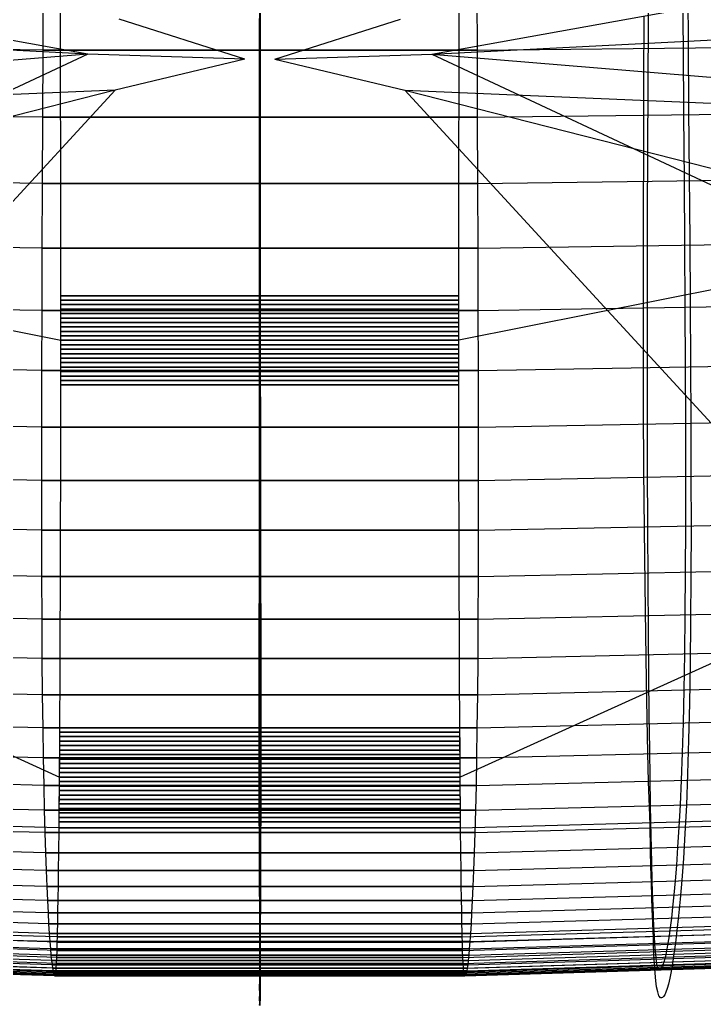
# Model space of a CAD drawing. Extents: x -449 to 449, y -4 to 308.
# Drawn here: x -32.3 to 59.8, y -4 to 128.7 of the extents above; entities that cross this region are included whole.
import ezdxf

# ---------------------------------------------------------------- set-up
doc = ezdxf.new("R2010")
doc.units = 0

msp = doc.modelspace()

# ---------------------------------------------------------------- linework, layer by layer
at = {"layer": 'default', "color": 8, "linetype": 'CONTINUOUS'}
for p, q in [((-23.129, 124.029, 685.023), (-327.154, 178.632, 361.919)), ((23.129, 124.029, 685.023), (327.154, 178.632, 361.919)), ((-23.129, 124.029, 685.023), (-296.885, 137.91, 302)), ((23.129, 124.029, 685.023), (296.885, 137.91, 302)), ((-2, 123.35, 727), (-18.907, 128.76, 683.481)), ((2, 123.35, 727), (18.907, 128.76, 683.481)), ((-23.129, 124.029, 685.023), (-214.311, 108.321, 233.045)), ((-23.129, 124.029, 685.023), (-81.889, 96.551, 188.24)), ((-2, 123.35, 727), (-23.129, 124.029, 685.023)), ((2, 123.35, 727), (23.129, 124.029, 685.023)), ((23.129, 124.029, 685.023), (81.889, 96.551, 188.24)), ((23.129, 124.029, 685.023), (214.311, 108.321, 233.045)), ((-81.889, 96.551, 188.24), (-26.773, 85.523, 18.673)), ((81.889, 96.551, 188.24), (26.773, 85.523, 18.673))]:
    msp.add_line(p, q, dxfattribs=at)
at = {"layer": 'default', "color": 3, "linetype": 'CONTINUOUS'}
for p, q in [((-26.839, 128.311, 17.147), (-26.869, 137.148, 16.446)), ((26.839, 128.311, 17.147), (26.869, 137.148, 16.446)), ((-26.814, 119.512, 17.725), (-26.839, 128.311, 17.147)), ((26.814, 119.512, 17.725), (26.839, 128.311, 17.147)), ((-26.795, 110.725, 18.171), (-26.814, 119.512, 17.725)), ((26.795, 110.725, 18.171), (26.814, 119.512, 17.725)), ((-26.782, 101.935, 18.474), (-26.795, 110.725, 18.171)), ((26.782, 101.935, 18.474), (26.795, 110.725, 18.171)), ((-26.774, 93.165, 18.642), (-26.782, 101.935, 18.474)), ((26.774, 93.165, 18.642), (26.782, 101.935, 18.474)), ((-26.773, 84.483, 18.678), (-26.774, 93.165, 18.642)), ((26.773, 84.483, 18.678), (26.774, 93.165, 18.642)), ((-26.777, 75.976, 18.587), (-26.773, 84.483, 18.678)), ((26.777, 75.976, 18.587), (26.773, 84.483, 18.678)), ((-26.786, 67.735, 18.367), (-26.777, 75.976, 18.587)), ((26.786, 67.735, 18.367), (26.777, 75.976, 18.587)), ((-26.801, 59.861, 18.024), (-26.786, 67.735, 18.367)), ((26.801, 59.861, 18.024), (26.786, 67.735, 18.367)), ((-26.821, 52.463, 17.561), (-26.801, 59.861, 18.024)), ((26.821, 52.463, 17.561), (26.801, 59.861, 18.024)), ((-26.845, 45.71, 16.997), (-26.821, 52.463, 17.561)), ((26.845, 45.71, 16.997), (26.821, 52.463, 17.561)), ((-26.873, 39.692, 16.355), (-26.845, 45.71, 16.997)), ((26.873, 39.692, 16.355), (26.845, 45.71, 16.997)), ((-26.902, 34.422, 15.683), (-26.873, 39.692, 16.355)), ((26.902, 34.422, 15.683), (26.873, 39.692, 16.355)), ((-26.931, 29.843, 15.003), (-26.902, 34.422, 15.683)), ((26.931, 29.843, 15.003), (26.902, 34.422, 15.683)), ((-26.96, 25.873, 14.329), (-26.931, 29.843, 15.003)), ((26.96, 25.873, 14.329), (26.931, 29.843, 15.003)), ((-26.988, 22.408, 13.665), (-26.96, 25.873, 14.329)), ((26.988, 22.408, 13.665), (26.96, 25.873, 14.329)), ((-27.011, 19.908, 13.126), (-26.988, 22.408, 13.665)), ((27.011, 19.908, 13.126), (26.988, 22.408, 13.665))]:
    msp.add_line(p, q, dxfattribs=at)
at = {"layer": 'default', "color": 7, "linetype": 'CONTINUOUS'}
for p, q in [((0, 128.311, 17.147), (0, 137.148, 16.446)), ((52.278, 128.582, 19.293), (52.337, 137.384, 18.599)), ((56.867, 133.997, -34.732), (56.948, 124.886, -35.682)), ((0, 133.736, -37.294), (0, 124.587, -38.249)), ((0, 119.512, 17.725), (0, 128.311, 17.147)), ((52.23, 119.82, 19.864), (52.278, 128.582, 19.293)), ((56.948, 124.886, -35.682), (57.022, 115.875, -36.557)), ((0, 124.587, -38.249), (0, 115.539, -39.129)), ((0, 110.725, 18.171), (0, 119.512, 17.725)), ((52.192, 111.068, 20.305), (52.23, 119.82, 19.864)), ((0, 115.539, -39.129), (0, 106.636, -39.935)), ((57.022, 115.875, -36.557), (57.09, 107.008, -37.359)), ((0, 101.935, 18.474), (0, 110.725, 18.171)), ((52.167, 102.315, 20.604), (52.192, 111.068, 20.305)), ((0, 106.636, -39.935), (0, 97.94, -40.646)), ((57.09, 107.008, -37.359), (57.151, 98.348, -38.066)), ((52.153, 93.581, 20.77), (52.167, 102.315, 20.604)), ((0, 93.165, 18.642), (0, 101.935, 18.474)), ((57.151, 98.348, -38.066), (57.201, 89.965, -38.658)), ((0, 97.94, -40.646), (0, 89.522, -41.241)), ((0, 84.483, 18.678), (0, 93.165, 18.642)), ((52.15, 84.934, 20.803), (52.153, 93.581, 20.77)), ((0, 89.522, -41.241), (0, 81.471, -41.697)), ((57.201, 89.965, -38.658), (57.24, 81.947, -39.112)), ((52.158, 76.462, 20.711), (52.15, 84.934, 20.803)), ((0, 75.976, 18.587), (0, 84.483, 18.678)), ((0, 81.471, -41.697), (0, 73.844, -42.004)), ((57.24, 81.947, -39.112), (57.266, 74.351, -39.419)), ((0, 67.735, 18.367), (0, 75.976, 18.587)), ((52.177, 68.255, 20.491), (52.158, 76.462, 20.711)), ((57.266, 74.351, -39.419), (57.276, 67.214, -39.545)), ((0, 73.844, -42.004), (0, 66.678, -42.129)), ((0, 59.861, 18.024), (0, 67.735, 18.367)), ((52.206, 60.412, 20.149), (52.177, 68.255, 20.491)), ((0, 66.678, -42.129), (0, 59.979, -42.052)), ((57.276, 67.214, -39.545), (57.27, 60.542, -39.469)), ((0, 59.979, -42.052), (0, 53.75, -41.748)), ((0, 52.463, 17.561), (0, 59.861, 18.024)), ((52.245, 53.045, 19.688), (52.206, 60.412, 20.149)), ((57.27, 60.542, -39.469), (57.245, 54.339, -39.168)), ((0, 53.75, -41.748), (0, 47.99, -41.217)), ((57.245, 54.339, -39.168), (57.2, 48.602, -38.643)), ((0, 45.71, 16.997), (0, 52.463, 17.561)), ((52.293, 46.32, 19.127), (52.245, 53.045, 19.688)), ((0, 47.99, -41.217), (0, 42.682, -40.449)), ((57.2, 48.602, -38.643), (57.135, 43.316, -37.882)), ((0, 39.692, 16.355), (0, 45.71, 16.997)), ((52.347, 40.326, 18.488), (52.293, 46.32, 19.127)), ((0, 42.682, -40.449), (0, 37.817, -39.457)), ((57.135, 43.316, -37.882), (57.052, 38.471, -36.898)), ((52.404, 35.078, 17.82), (52.347, 40.326, 18.488)), ((0, 34.422, 15.683), (0, 39.692, 16.355)), ((57.052, 38.471, -36.898), (56.95, 34.039, -35.695)), ((0, 37.817, -39.457), (0, 33.368, -38.243)), ((52.462, 30.518, 17.145), (52.404, 35.078, 17.82)), ((0, 29.843, 15.003), (0, 34.422, 15.683)), ((0, 33.368, -38.243), (0, 29.312, -36.814)), ((56.95, 34.039, -35.695), (56.829, 30, -34.278)), ((52.518, 26.564, 16.476), (52.462, 30.518, 17.145)), ((0, 25.873, 14.329), (0, 29.843, 15.003)), ((0, 29.312, -36.814), (0, 25.618, -35.183)), ((56.829, 30, -34.278), (56.692, 26.32, -32.659)), ((52.575, 23.114, 15.815), (52.518, 26.564, 16.476)), ((0, 22.408, 13.665), (0, 25.873, 14.329)), ((0, 25.618, -35.183), (0, 22.272, -33.381)), ((56.692, 26.32, -32.659), (56.54, 22.988, -30.872)), ((52.62, 20.624, 15.28), (52.575, 23.114, 15.815)), ((56.54, 22.988, -30.872), (56.379, 19.989, -28.972)), ((0, 19.908, 13.126), (0, 22.408, 13.665)), ((0, 22.272, -33.381), (0, 19.261, -31.466)), ((0, 16.484, 12.297), (0, 19.908, 13.126)), ((52.69, 17.215, 14.457), (52.62, 20.624, 15.28)), ((56.379, 19.989, -28.972), (56.211, 17.3, -27.001)), ((0, 19.261, -31.466), (0, 16.561, -29.479)), ((56.211, 17.3, -27.001), (56.042, 14.906, -25.006)), ((0, 16.561, -29.479), (0, 14.158, -27.468)), ((0, 14.347, 11.705), (0, 16.484, 12.297)), ((52.74, 15.085, 13.869), (52.69, 17.215, 14.457)), ((52.795, 12.994, 13.219), (52.74, 15.085, 13.869)), ((56.042, 14.906, -25.006), (55.872, 12.777, -23.003)), ((0, 12.247, 11.05), (0, 14.347, 11.705)), ((0, 14.158, -27.468), (0, 12.021, -25.45)), ((0, 10.371, 10.381), (0, 12.247, 11.05)), ((0, 12.021, -25.45), (0, 10.13, -23.45)), ((52.852, 11.127, 12.554), (52.795, 12.994, 13.219)), ((55.872, 12.777, -23.003), (55.703, 10.893, -21.02)), ((52.91, 9.446, 11.872), (52.852, 11.127, 12.554)), ((55.703, 10.893, -21.02), (55.538, 9.233, -19.068)), ((0, 8.683, 9.694), (0, 10.371, 10.381)), ((0, 10.13, -23.45), (0, 8.463, -21.483)), ((52.969, 7.93, 11.167), (52.91, 9.446, 11.872)), ((0, 7.162, 8.984), (0, 8.683, 9.694)), ((0, 8.463, -21.483), (0, 6.994, -19.564)), ((55.538, 9.233, -19.068), (55.376, 7.77, -17.163)), ((0, 5.781, 8.256), (0, 7.162, 8.984)), ((0, 6.994, -19.564), (0, 5.71, -17.689)), ((53.031, 6.556, 10.444), (52.969, 7.93, 11.167)), ((55.376, 7.77, -17.163), (55.218, 6.49, -15.303)), ((0, 5.22, 7.923), (0, 5.781, 8.256)), ((0, 5.71, -17.689), (0, 4.59, -15.868)), ((53.059, 5.997, 10.113), (53.031, 6.556, 10.444)), ((53.094, 5.309, 9.706), (53.059, 5.997, 10.113)), ((53.158, 4.207, 8.95), (53.094, 5.309, 9.706)), ((55.064, 5.374, -13.496), (54.914, 4.405, -11.728)), ((55.218, 6.49, -15.303), (55.064, 5.374, -13.496)), ((0, 4.529, 7.513), (0, 5.22, 7.923)), ((0, 4.59, -15.868), (0, 3.617, -14.086)), ((0, 3.422, 6.751), (0, 4.529, 7.513)), ((53.226, 3.259, 8.143), (53.158, 4.207, 8.95)), ((54.914, 4.405, -11.728), (54.768, 3.572, -10.006)), ((0, 3.617, -14.086), (0, 2.781, -12.35)), ((0, 2.471, 5.938), (0, 3.422, 6.751)), ((0, 2.781, -12.35), (0, 2.076, -10.664)), ((53.302, 2.465, 7.25), (53.226, 3.259, 8.143)), ((54.626, 2.869, -8.333), (54.488, 2.288, -6.714)), ((54.768, 3.572, -10.006), (54.626, 2.869, -8.333)), ((0, 1.673, 5.038), (0, 2.471, 5.938)), ((0, 2.076, -10.664), (0, 1.492, -9.033)), ((0, 1.034, 4.068), (0, 1.673, 5.038)), ((0, 1.492, -9.033), (0, 1.026, -7.469)), ((53.384, 1.829, 6.287), (53.302, 2.465, 7.25)), ((53.475, 1.345, 5.22), (53.384, 1.829, 6.287)), ((53.548, 1.022, 4.354), (53.475, 1.345, 5.22)), ((54.228, 1.463, -3.653), (54.106, 1.185, -2.216)), ((54.357, 1.824, -5.161), (54.228, 1.463, -3.653)), ((54.488, 2.288, -6.714), (54.357, 1.824, -5.161)), ((0, 0.548, 2.993), (0, 1.034, 4.068)), ((0, 1.026, -7.469), (0, 0.664, -5.948)), ((0, 0.664, -5.948), (0, 0.386, -4.5)), ((0, 0.224, 2.12), (0, 0.548, 2.993)), ((0, 0.386, -4.5), (0, 0.182, -3.023)), ((0, 0.011, 0.141), (0, 0.224, 2.12)), ((0, 0.182, -3.023), (0, 0.038, -1.775)), ((0, 0.038, -1.775), (0, 0, 0.001)), ((0, 0, 0.001), (0, 0.011, 0.141)), ((53.715, 0.811, 2.39), (53.548, 1.022, 4.354)), ((53.727, 0.8, 2.251), (53.715, 0.811, 2.39)), ((53.877, 0.839, 0.489), (53.727, 0.8, 2.251)), ((53.982, 0.982, -0.75), (53.877, 0.839, 0.489)), ((54.106, 1.185, -2.216), (53.982, 0.982, -0.75))]:
    msp.add_line(p, q, dxfattribs=at)
at = {"layer": 'default', "color": 4, "linetype": 'CONTINUOUS'}
for p, q in [((-0.022, 134.597, -45.297), (-0.026, 125.395, -46.263)), ((0.022, 134.597, -45.297), (0.026, 125.395, -46.263)), ((57.534, 134.819, -42.332), (57.619, 125.658, -43.292)), ((-0.048, 119.937, 25.029), (-0.044, 128.84, 24.448)), ((0.048, 119.937, 25.029), (0.044, 128.84, 24.448)), ((51.685, 120.225, 26.816), (51.73, 129.087, 26.242)), ((-0.026, 125.395, -46.263), (-0.024, 116.293, -47.153)), ((0.026, 125.395, -46.263), (0.024, 116.293, -47.153)), ((57.619, 125.658, -43.292), (57.693, 116.595, -44.177)), ((-0.052, 111.036, 25.479), (-0.048, 119.937, 25.029)), ((0.052, 111.036, 25.479), (0.048, 119.937, 25.029)), ((51.653, 111.363, 27.24), (51.685, 120.225, 26.816)), ((-0.024, 116.293, -47.153), (-0.031, 107.329, -47.969)), ((0.024, 116.293, -47.153), (0.031, 107.329, -47.969)), ((57.693, 116.595, -44.177), (57.768, 107.67, -44.988)), ((-0.049, 102.131, 25.784), (-0.052, 111.036, 25.479)), ((0.049, 102.131, 25.784), (0.052, 111.036, 25.479)), ((51.624, 102.5, 27.541), (51.653, 111.363, 27.24)), ((57.768, 107.67, -44.988), (57.836, 98.934, -45.705)), ((-0.031, 107.329, -47.969), (-0.038, 98.553, -48.691)), ((0.031, 107.329, -47.969), (0.038, 98.553, -48.691)), ((51.61, 93.66, 27.707), (51.624, 102.5, 27.541)), ((-0.048, 93.251, 25.954), (-0.049, 102.131, 25.784)), ((0.048, 93.251, 25.954), (0.049, 102.131, 25.784)), ((-0.038, 98.553, -48.691), (-0.046, 90.036, -49.295)), ((0.038, 98.553, -48.691), (0.046, 90.036, -49.295)), ((57.836, 98.934, -45.705), (57.894, 90.457, -46.305)), ((-0.046, 84.46, 25.989), (-0.048, 93.251, 25.954)), ((0.046, 84.46, 25.989), (0.048, 93.251, 25.954)), ((51.605, 84.91, 27.741), (51.61, 93.66, 27.707)), ((57.894, 90.457, -46.305), (57.939, 82.323, -46.768)), ((-0.046, 90.036, -49.295), (-0.052, 81.864, -49.761)), ((0.046, 90.036, -49.295), (0.052, 81.864, -49.761)), ((51.623, 76.333, 27.562), (51.605, 84.91, 27.741)), ((-0.048, 75.842, 25.785), (-0.046, 84.46, 25.989)), ((0.048, 75.842, 25.785), (0.046, 84.46, 25.989)), ((57.939, 82.323, -46.768), (57.981, 74.578, -47.081)), ((-0.052, 81.864, -49.761), (-0.068, 74.08, -50.076)), ((0.052, 81.864, -49.761), (0.068, 74.08, -50.076)), ((-0.045, 67.502, 25.041), (-0.048, 75.842, 25.785)), ((0.045, 67.502, 25.041), (0.048, 75.842, 25.785)), ((51.681, 68.031, 26.842), (51.623, 76.333, 27.562)), ((57.981, 74.578, -47.081), (58.005, 67.242, -47.209)), ((-0.068, 74.08, -50.076), (-0.081, 66.706, -50.205)), ((0.068, 74.08, -50.076), (0.081, 66.706, -50.205)), ((51.753, 60.102, 25.989), (51.681, 68.031, 26.842)), ((-0.081, 66.706, -50.205), (-0.097, 59.74, -50.123)), ((-0.045, 59.537, 24.16), (-0.045, 67.502, 25.041)), ((0.045, 59.537, 24.16), (0.045, 67.502, 25.041)), ((0.081, 66.706, -50.205), (0.097, 59.74, -50.123)), ((58.005, 67.242, -47.209), (58.013, 60.317, -47.129)), ((-0.097, 59.74, -50.123), (-0.104, 53.19, -49.801)), ((0.097, 59.74, -50.123), (0.104, 53.19, -49.801)), ((51.833, 52.657, 25.007), (51.753, 60.102, 25.989)), ((58.013, 60.317, -47.129), (57.993, 53.806, -46.811)), ((-0.041, 52.058, 23.149), (-0.045, 59.537, 24.16)), ((0.041, 52.058, 23.149), (0.045, 59.537, 24.16)), ((-0.104, 53.19, -49.801), (-0.117, 47.049, -49.232)), ((0.104, 53.19, -49.801), (0.117, 47.049, -49.232)), ((57.993, 53.806, -46.811), (57.957, 47.707, -46.248)), ((-0.037, 45.235, 22.022), (-0.041, 52.058, 23.149)), ((0.037, 45.235, 22.022), (0.041, 52.058, 23.149)), ((51.922, 45.866, 23.909), (51.833, 52.657, 25.007)), ((-0.117, 47.049, -49.232), (-0.12, 41.307, -48.397)), ((0.117, 47.049, -49.232), (0.12, 41.307, -48.397)), ((57.957, 47.707, -46.248), (57.89, 42.006, -45.423)), ((-0.026, 39.174, 20.806), (-0.037, 45.235, 22.022)), ((0.026, 39.174, 20.806), (0.037, 45.235, 22.022)), ((52.013, 39.831, 22.724), (51.922, 45.866, 23.909)), ((-0.12, 41.307, -48.397), (-0.125, 35.96, -47.3)), ((0.12, 41.307, -48.397), (0.125, 35.96, -47.3)), ((57.89, 42.006, -45.423), (57.804, 36.702, -44.339)), ((52.109, 34.569, 21.514), (52.013, 39.831, 22.724)), ((-0.02, 33.889, 19.564), (-0.026, 39.174, 20.806)), ((0.02, 33.889, 19.564), (0.026, 39.174, 20.806)), ((-0.125, 35.96, -47.3), (-0.13, 30.978, -45.934)), ((0.125, 35.96, -47.3), (0.13, 30.978, -45.934)), ((57.804, 36.702, -44.339), (57.693, 31.763, -42.991)), ((52.209, 30.019, 20.283), (52.109, 34.569, 21.514)), ((-0.015, 29.321, 18.302), (-0.02, 33.889, 19.564)), ((0.015, 29.321, 18.302), (0.02, 33.889, 19.564)), ((-0.13, 30.978, -45.934), (-0.129, 26.356, -44.297)), ((0.13, 30.978, -45.934), (0.129, 26.356, -44.297)), ((57.693, 31.763, -42.991), (57.556, 27.183, -41.376)), ((-0.011, 25.385, 17.04), (-0.015, 29.321, 18.302)), ((0.011, 25.385, 17.04), (0.015, 29.321, 18.302)), ((52.31, 26.098, 19.054), (52.209, 30.019, 20.283)), ((57.556, 27.183, -41.376), (57.391, 22.963, -39.512)), ((-0.129, 26.356, -44.297), (-0.123, 22.095, -42.406)), ((-0.007, 21.993, 15.723), (-0.011, 25.385, 17.04)), ((0.007, 21.993, 15.723), (0.011, 25.385, 17.04)), ((0.129, 26.356, -44.297), (0.123, 22.095, -42.406)), ((52.415, 22.717, 17.773), (52.31, 26.098, 19.054)), ((52.51, 20.31, 16.634), (52.415, 22.717, 17.773)), ((57.391, 22.963, -39.512), (57.201, 19.127, -37.447)), ((-0.123, 22.095, -42.406), (-0.107, 18.22, -40.311)), ((-0.006, 19.58, 14.549), (-0.007, 21.993, 15.723)), ((0.006, 19.58, 14.549), (0.007, 21.993, 15.723)), ((0.123, 22.095, -42.406), (0.107, 18.22, -40.311)), ((52.58, 16.863, 15.828), (52.51, 20.31, 16.634)), ((-0.007, 16.115, 13.742), (-0.006, 19.58, 14.549)), ((0.007, 16.115, 13.742), (0.006, 19.58, 14.549)), ((57.201, 19.127, -37.447), (56.985, 15.793, -35.085)), ((-0.107, 18.22, -40.311), (-0.091, 14.858, -37.909)), ((0.107, 18.22, -40.311), (0.091, 14.858, -37.909)), ((-0.005, 13.923, 13.146), (-0.007, 16.115, 13.742)), ((0.005, 13.923, 13.146), (0.007, 16.115, 13.742)), ((52.629, 14.682, 15.236), (52.58, 16.863, 15.828)), ((-0.091, 14.858, -37.909), (-0.076, 11.928, -35.393)), ((0.091, 14.858, -37.909), (0.076, 11.928, -35.393)), ((52.686, 12.539, 14.58), (52.629, 14.682, 15.236)), ((56.985, 15.793, -35.085), (56.76, 12.885, -32.612)), ((-0.006, 11.769, 12.485), (-0.005, 13.923, 13.146)), ((0.006, 11.769, 12.485), (0.005, 13.923, 13.146)), ((52.743, 10.611, 13.903), (52.686, 12.539, 14.58)), ((56.76, 12.885, -32.612), (56.542, 10.317, -30.155)), ((-0.076, 11.928, -35.393), (-0.066, 9.343, -32.894)), ((-0.006, 9.83, 11.802), (-0.006, 11.769, 12.485)), ((0.006, 9.83, 11.802), (0.006, 11.769, 12.485)), ((0.076, 11.928, -35.393), (0.066, 9.343, -32.894)), ((-0.066, 9.343, -32.894), (-0.056, 7.089, -30.395)), ((-0.007, 8.073, 11.096), (-0.006, 9.83, 11.802)), ((0.007, 8.073, 11.096), (0.006, 9.83, 11.802)), ((0.066, 9.343, -32.894), (0.056, 7.089, -30.395)), ((52.803, 8.865, 13.203), (52.743, 10.611, 13.903)), ((56.542, 10.317, -30.155), (56.324, 8.077, -27.696)), ((-0.006, 6.479, 10.362), (-0.007, 8.073, 11.096)), ((0.006, 6.479, 10.362), (0.007, 8.073, 11.096)), ((52.864, 7.28, 12.475), (52.803, 8.865, 13.203)), ((56.324, 8.077, -27.696), (56.113, 6.109, -25.294)), ((-0.056, 7.089, -30.395), (-0.049, 5.109, -27.954)), ((0.056, 7.089, -30.395), (0.049, 5.109, -27.954)), ((52.925, 5.85, 11.73), (52.864, 7.28, 12.475)), ((-0.004, 5.04, 9.611), (-0.006, 6.479, 10.362)), ((0.004, 5.04, 9.611), (0.006, 6.479, 10.362)), ((52.952, 5.244, 11.376), (52.925, 5.85, 11.73)), ((56.113, 6.109, -25.294), (55.905, 4.417, -22.937)), ((-0.049, 5.109, -27.954), (-0.04, 3.409, -25.56)), ((-0.006, 3.508, 9.08), (0, 4.43, 9.253)), ((0, 4.43, 9.253), (-0.004, 5.04, 9.611)), ((0, 4.43, 9.253), (0.004, 5.04, 9.611)), ((0.006, 3.508, 9.08), (0, 4.43, 9.253)), ((0.049, 5.109, -27.954), (0.04, 3.409, -25.56)), ((52.974, 4.34, 11.187), (52.952, 5.244, 11.376)), ((53.029, 2.915, 10.633), (52.974, 4.34, 11.187)), ((55.905, 4.417, -22.937), (55.71, 2.933, -20.659)), ((-0.04, 3.409, -25.56), (-0.039, 1.918, -23.247)), ((-0.015, 2.063, 8.529), (-0.006, 3.508, 9.08)), ((0.015, 2.063, 8.529), (0.006, 3.508, 9.08)), ((0.04, 3.409, -25.56), (0.039, 1.918, -23.247)), ((53.101, 1.574, 9.86), (53.029, 2.915, 10.633)), ((55.71, 2.933, -20.659), (55.515, 1.669, -18.427)), ((-0.039, 1.918, -23.247), (-0.033, 0.649, -20.981)), ((-0.022, 0.698, 7.749), (-0.015, 2.063, 8.529)), ((0.022, 0.698, 7.749), (0.015, 2.063, 8.529)), ((0.039, 1.918, -23.247), (0.033, 0.649, -20.981)), ((53.188, 0.36, 8.863), (53.101, 1.574, 9.86)), ((55.515, 1.669, -18.427), (55.33, 0.573, -16.274)), ((-0.033, 0.649, -20.981), (-0.031, -0.45, -18.796)), ((-0.023, -0.54, 6.739), (-0.022, 0.698, 7.749)), ((0.023, -0.54, 6.739), (0.022, 0.698, 7.749)), ((0.033, 0.649, -20.981), (0.031, -0.45, -18.796)), ((53.293, -0.689, 7.668), (53.188, 0.36, 8.863)), ((55.33, 0.573, -16.274), (55.148, -0.345, -14.161)), ((-0.031, -0.45, -18.796), (-0.028, -1.369, -16.651)), ((-0.028, -1.613, 5.524), (-0.023, -0.54, 6.739)), ((0.028, -1.613, 5.524), (0.023, -0.54, 6.739)), ((0.031, -0.45, -18.796), (0.028, -1.369, -16.651)), ((53.386, -1.499, 6.399), (53.293, -0.689, 7.668)), ((54.972, -1.108, -12.105), (54.8, -1.726, -10.111)), ((55.148, -0.345, -14.161), (54.972, -1.108, -12.105)), ((-0.053, -3.106, 2.747), (-0.012, -2.442, 4.236)), ((-0.028, -1.369, -16.651), (-0.027, -2.133, -14.563)), ((-0.012, -2.442, 4.236), (-0.028, -1.613, 5.524)), ((-0.027, -2.133, -14.563), (-0.024, -2.748, -12.538)), ((0.012, -2.442, 4.236), (0.028, -1.613, 5.524)), ((0.053, -3.106, 2.747), (0.012, -2.442, 4.236)), ((0.027, -2.133, -14.563), (0.024, -2.748, -12.538)), ((0.028, -1.369, -16.651), (0.027, -2.133, -14.563)), ((53.548, -2.146, 4.952), (53.386, -1.499, 6.399)), ((53.685, -2.705, 2.759), (53.548, -2.146, 4.952)), ((54.476, -2.573, -6.337), (54.321, -2.799, -4.569)), ((54.635, -2.222, -8.189), (54.476, -2.573, -6.337)), ((54.8, -1.726, -10.111), (54.635, -2.222, -8.189)), ((-0.001, -3.683, 0.531), (-0.053, -3.106, 2.747)), ((-0.027, -3.961, -2.016), (-0.005, -3.736, -0.052)), ((-0.006, -3.973, -3.552), (-0.027, -3.961, -2.016)), ((-0.024, -2.748, -12.538), (-0.023, -3.243, -10.588)), ((-0.023, -3.243, -10.588), (-0.021, -3.59, -8.708)), ((-0.021, -3.59, -8.708), (-0.015, -3.811, -6.915)), ((-0.015, -3.811, -6.915), (-0.017, -3.937, -5.212)), ((-0.017, -3.937, -5.212), (-0.006, -3.973, -3.552)), ((-0.005, -3.736, -0.052), (-0.001, -3.683, 0.531)), ((0.001, -3.683, 0.531), (0.053, -3.106, 2.747)), ((0.005, -3.736, -0.052), (0.001, -3.683, 0.531)), ((0.027, -3.961, -2.016), (0.005, -3.736, -0.052)), ((0.017, -3.937, -5.212), (0.006, -3.973, -3.552)), ((0.006, -3.973, -3.552), (0.027, -3.961, -2.016)), ((0.021, -3.59, -8.708), (0.015, -3.811, -6.915)), ((0.015, -3.811, -6.915), (0.017, -3.937, -5.212)), ((0.023, -3.243, -10.588), (0.021, -3.59, -8.708)), ((0.024, -2.748, -12.538), (0.023, -3.243, -10.588)), ((53.736, -2.756, 2.2), (53.685, -2.705, 2.759)), ((53.922, -2.969, 0.262), (53.736, -2.756, 2.2)), ((54.031, -2.974, -1.252), (53.922, -2.969, 0.262)), ((54.18, -2.932, -2.891), (54.031, -2.974, -1.252)), ((54.321, -2.799, -4.569), (54.18, -2.932, -2.891))]:
    msp.add_line(p, q, dxfattribs=at)
at = {"layer": 'default', "color": 5, "linetype": 'CONTINUOUS'}
for p, q in [((-29.177, 133.736, -37.294), (-29.218, 124.587, -38.249)), ((29.177, 133.736, -37.294), (29.218, 124.587, -38.249)), ((-29.218, 124.587, -38.249), (-84.678, 125.184, -33.115)), ((29.218, 124.587, -38.249), (84.678, 125.184, -33.115)), ((-29.218, 124.587, -38.249), (-29.255, 115.539, -39.129)), ((-29.218, 124.587, -38.249), (29.218, 124.587, -38.249)), ((29.218, 124.587, -38.249), (-29.218, 124.587, -38.249)), ((29.218, 124.587, -38.249), (29.255, 115.539, -39.129)), ((-29.255, 115.539, -39.129), (-84.789, 116.211, -33.985)), ((-29.255, 115.539, -39.129), (-29.29, 106.636, -39.935)), ((-29.255, 115.539, -39.129), (29.255, 115.539, -39.129)), ((29.255, 115.539, -39.129), (-29.255, 115.539, -39.129)), ((29.255, 115.539, -39.129), (84.789, 116.211, -33.985)), ((29.255, 115.539, -39.129), (29.29, 106.636, -39.935)), ((-29.29, 106.636, -39.935), (-84.891, 107.381, -34.783)), ((-29.29, 106.636, -39.935), (-29.321, 97.94, -40.646)), ((-29.29, 106.636, -39.935), (29.29, 106.636, -39.935)), ((29.29, 106.636, -39.935), (-29.29, 106.636, -39.935)), ((29.29, 106.636, -39.935), (84.891, 107.381, -34.783)), ((29.29, 106.636, -39.935), (29.321, 97.94, -40.646)), ((-29.321, 97.94, -40.646), (-84.981, 98.756, -35.486)), ((29.321, 97.94, -40.646), (84.981, 98.756, -35.486)), ((-29.321, 97.94, -40.646), (-29.346, 89.522, -41.241)), ((-29.321, 97.94, -40.646), (29.321, 97.94, -40.646)), ((29.321, 97.94, -40.646), (-29.321, 97.94, -40.646)), ((29.321, 97.94, -40.646), (29.346, 89.522, -41.241)), ((-29.346, 89.522, -41.241), (-85.056, 90.408, -36.075)), ((29.346, 89.522, -41.241), (85.056, 90.408, -36.075)), ((-29.346, 89.522, -41.241), (-29.366, 81.471, -41.697)), ((-29.346, 89.522, -41.241), (29.346, 89.522, -41.241)), ((29.346, 89.522, -41.241), (-29.346, 89.522, -41.241)), ((29.346, 89.522, -41.241), (29.366, 81.471, -41.697)), ((-29.366, 81.471, -41.697), (-85.114, 82.422, -36.528)), ((29.366, 81.471, -41.697), (85.114, 82.422, -36.528)), ((-29.366, 81.471, -41.697), (-29.379, 73.844, -42.004)), ((-29.366, 81.471, -41.697), (29.366, 81.471, -41.697)), ((29.366, 81.471, -41.697), (-29.366, 81.471, -41.697)), ((29.366, 81.471, -41.697), (29.379, 73.844, -42.004)), ((-29.379, 73.844, -42.004), (-85.153, 74.858, -36.834)), ((29.379, 73.844, -42.004), (85.153, 74.858, -36.834)), ((-29.379, 73.844, -42.004), (-29.384, 66.678, -42.129)), ((-29.379, 73.844, -42.004), (29.379, 73.844, -42.004)), ((29.379, 73.844, -42.004), (-29.379, 73.844, -42.004)), ((29.379, 73.844, -42.004), (29.384, 66.678, -42.129)), ((-29.384, 66.678, -42.129), (-85.169, 67.751, -36.96)), ((29.384, 66.678, -42.129), (85.169, 67.751, -36.96)), ((-29.384, 66.678, -42.129), (-29.381, 59.979, -42.052)), ((-29.384, 66.678, -42.129), (29.384, 66.678, -42.129)), ((29.384, 66.678, -42.129), (-29.384, 66.678, -42.129)), ((29.384, 66.678, -42.129), (29.381, 59.979, -42.052)), ((-29.381, 59.979, -42.052), (-85.159, 61.106, -36.886)), ((29.381, 59.979, -42.052), (85.159, 61.106, -36.886)), ((-29.381, 59.979, -42.052), (-29.368, 53.75, -41.748)), ((-29.381, 59.979, -42.052), (29.381, 59.979, -42.052)), ((29.381, 59.979, -42.052), (-29.381, 59.979, -42.052)), ((29.381, 59.979, -42.052), (29.368, 53.75, -41.748)), ((-29.368, 53.75, -41.748), (-85.121, 54.928, -36.589)), ((29.368, 53.75, -41.748), (85.121, 54.928, -36.589)), ((-29.368, 53.75, -41.748), (-29.345, 47.99, -41.217)), ((-29.368, 53.75, -41.748), (29.368, 53.75, -41.748)), ((29.368, 53.75, -41.748), (-29.368, 53.75, -41.748)), ((29.368, 53.75, -41.748), (29.345, 47.99, -41.217)), ((-29.345, 47.99, -41.217), (-85.055, 49.215, -36.069)), ((29.345, 47.99, -41.217), (85.055, 49.215, -36.069)), ((-29.345, 47.99, -41.217), (-29.312, 42.682, -40.449)), ((-29.345, 47.99, -41.217), (29.345, 47.99, -41.217)), ((29.345, 47.99, -41.217), (-29.345, 47.99, -41.217)), ((29.345, 47.99, -41.217), (29.312, 42.682, -40.449)), ((-29.312, 42.682, -40.449), (-84.959, 43.95, -35.315)), ((29.312, 42.682, -40.449), (84.959, 43.95, -35.315)), ((-29.312, 42.682, -40.449), (-29.269, 37.817, -39.457)), ((-29.312, 42.682, -40.449), (29.312, 42.682, -40.449)), ((29.312, 42.682, -40.449), (-29.312, 42.682, -40.449)), ((29.312, 42.682, -40.449), (29.269, 37.817, -39.457)), ((-29.269, 37.817, -39.457), (-84.835, 39.125, -34.34)), ((29.269, 37.817, -39.457), (84.835, 39.125, -34.34)), ((-29.269, 37.817, -39.457), (-29.217, 33.368, -38.243)), ((-29.269, 37.817, -39.457), (29.269, 37.817, -39.457)), ((29.269, 37.817, -39.457), (-29.269, 37.817, -39.457)), ((29.269, 37.817, -39.457), (29.217, 33.368, -38.243)), ((-29.217, 33.368, -38.243), (-84.682, 34.711, -33.147)), ((29.217, 33.368, -38.243), (84.682, 34.711, -33.147)), ((-29.217, 33.368, -38.243), (-29.156, 29.312, -36.814)), ((-29.217, 33.368, -38.243), (29.217, 33.368, -38.243)), ((29.217, 33.368, -38.243), (-29.217, 33.368, -38.243)), ((29.217, 33.368, -38.243), (29.156, 29.312, -36.814)), ((-29.156, 29.312, -36.814), (-84.503, 30.687, -31.741)), ((29.156, 29.312, -36.814), (84.503, 30.687, -31.741)), ((-29.156, 29.312, -36.814), (-29.086, 25.618, -35.183)), ((-29.156, 29.312, -36.814), (29.156, 29.312, -36.814)), ((29.156, 29.312, -36.814), (-29.156, 29.312, -36.814)), ((29.156, 29.312, -36.814), (29.086, 25.618, -35.183)), ((-29.086, 25.618, -35.183), (-84.298, 27.023, -30.136)), ((29.086, 25.618, -35.183), (84.298, 27.023, -30.136)), ((-29.086, 25.618, -35.183), (-29.009, 22.272, -33.381)), ((-29.086, 25.618, -35.183), (29.086, 25.618, -35.183)), ((29.086, 25.618, -35.183), (-29.086, 25.618, -35.183)), ((29.086, 25.618, -35.183), (29.009, 22.272, -33.381)), ((-29.009, 22.272, -33.381), (-84.072, 23.704, -28.363)), ((29.009, 22.272, -33.381), (84.072, 23.704, -28.363)), ((-29.009, 22.272, -33.381), (-28.926, 19.261, -31.466)), ((-29.009, 22.272, -33.381), (29.009, 22.272, -33.381)), ((29.009, 22.272, -33.381), (-29.009, 22.272, -33.381)), ((29.009, 22.272, -33.381), (28.926, 19.261, -31.466)), ((-28.926, 19.261, -31.466), (-83.831, 20.717, -26.478)), ((28.926, 19.261, -31.466), (83.831, 20.717, -26.478)), ((-28.926, 19.261, -31.466), (-28.841, 16.561, -29.479)), ((-28.926, 19.261, -31.466), (28.926, 19.261, -31.466)), ((28.926, 19.261, -31.466), (-28.926, 19.261, -31.466)), ((28.926, 19.261, -31.466), (28.841, 16.561, -29.479)), ((-28.841, 16.561, -29.479), (-83.582, 18.038, -24.522)), ((28.841, 16.561, -29.479), (83.582, 18.038, -24.522)), ((-28.841, 16.561, -29.479), (-28.755, 14.158, -27.468)), ((-28.841, 16.561, -29.479), (28.841, 16.561, -29.479)), ((28.841, 16.561, -29.479), (-28.841, 16.561, -29.479)), ((28.841, 16.561, -29.479), (28.755, 14.158, -27.468)), ((-28.755, 14.158, -27.468), (-83.329, 15.654, -22.544)), ((28.755, 14.158, -27.468), (83.329, 15.654, -22.544)), ((-28.668, 12.021, -25.45), (-83.076, 13.533, -20.557)), ((-28.755, 14.158, -27.468), (-28.668, 12.021, -25.45)), ((-28.755, 14.158, -27.468), (28.755, 14.158, -27.468)), ((28.755, 14.158, -27.468), (-28.755, 14.158, -27.468)), ((28.755, 14.158, -27.468), (28.668, 12.021, -25.45)), ((28.668, 12.021, -25.45), (83.076, 13.533, -20.557)), ((-28.668, 12.021, -25.45), (-28.582, 10.13, -23.45)), ((-28.668, 12.021, -25.45), (28.668, 12.021, -25.45)), ((28.668, 12.021, -25.45), (-28.668, 12.021, -25.45)), ((28.668, 12.021, -25.45), (28.582, 10.13, -23.45)), ((-28.582, 10.13, -23.45), (-82.825, 11.657, -18.589)), ((28.582, 10.13, -23.45), (82.825, 11.657, -18.589)), ((-28.498, 8.463, -21.483), (-82.578, 10.002, -16.652)), ((-28.582, 10.13, -23.45), (-28.498, 8.463, -21.483)), ((-28.582, 10.13, -23.45), (28.582, 10.13, -23.45)), ((28.582, 10.13, -23.45), (-28.582, 10.13, -23.45)), ((28.582, 10.13, -23.45), (28.498, 8.463, -21.483)), ((28.498, 8.463, -21.483), (82.578, 10.002, -16.652)), ((-28.415, 6.994, -19.564), (-82.337, 8.545, -14.763)), ((-28.498, 8.463, -21.483), (-28.415, 6.994, -19.564)), ((-28.498, 8.463, -21.483), (28.498, 8.463, -21.483)), ((28.498, 8.463, -21.483), (-28.498, 8.463, -21.483)), ((28.415, 6.994, -19.564), (82.337, 8.545, -14.763)), ((28.498, 8.463, -21.483), (28.415, 6.994, -19.564)), ((-28.335, 5.71, -17.689), (-82.101, 7.27, -12.917)), ((-28.415, 6.994, -19.564), (-28.335, 5.71, -17.689)), ((-28.415, 6.994, -19.564), (28.415, 6.994, -19.564)), ((28.415, 6.994, -19.564), (-28.415, 6.994, -19.564)), ((28.335, 5.71, -17.689), (82.101, 7.27, -12.917)), ((28.415, 6.994, -19.564), (28.335, 5.71, -17.689)), ((-28.256, 4.59, -15.868), (-81.872, 6.159, -11.124)), ((-27.252, 4.529, 7.513), (-78.935, 6.089, 11.9)), ((-28.335, 5.71, -17.689), (-28.256, 4.59, -15.868)), ((-28.335, 5.71, -17.689), (28.335, 5.71, -17.689)), ((28.335, 5.71, -17.689), (-28.335, 5.71, -17.689)), ((27.252, 4.529, 7.513), (78.935, 6.089, 11.9)), ((28.256, 4.59, -15.868), (81.872, 6.159, -11.124)), ((28.335, 5.71, -17.689), (28.256, 4.59, -15.868)), ((-28.18, 3.617, -14.086), (-81.649, 5.193, -9.37)), ((-28.105, 2.781, -12.35), (-81.431, 4.363, -7.661)), ((-27.32, 2.471, 5.938), (-79.133, 4.048, 10.349)), ((-27.285, 3.422, 6.751), (-79.031, 4.991, 11.149)), ((-28.256, 4.59, -15.868), (-28.18, 3.617, -14.086)), ((-28.256, 4.59, -15.868), (28.256, 4.59, -15.868)), ((28.256, 4.59, -15.868), (-28.256, 4.59, -15.868)), ((-27.285, 3.422, 6.751), (-27.252, 4.529, 7.513)), ((-27.252, 4.529, 7.513), (-27.235, 5.22, 7.923)), ((-27.252, 4.529, 7.513), (27.252, 4.529, 7.513)), ((27.252, 4.529, 7.513), (-27.252, 4.529, 7.513)), ((27.252, 4.529, 7.513), (27.235, 5.22, 7.923)), ((27.285, 3.422, 6.751), (27.252, 4.529, 7.513)), ((27.285, 3.422, 6.751), (79.031, 4.991, 11.149)), ((27.32, 2.471, 5.938), (79.133, 4.048, 10.349)), ((28.105, 2.781, -12.35), (81.431, 4.363, -7.661)), ((28.18, 3.617, -14.086), (81.649, 5.193, -9.37)), ((28.256, 4.59, -15.868), (28.18, 3.617, -14.086)), ((-28.033, 2.076, -10.664), (-81.219, 3.663, -6.001)), ((-27.963, 1.492, -9.033), (-81.014, 3.084, -4.395)), ((-27.359, 1.673, 5.038), (-79.246, 3.257, 9.462)), ((-28.18, 3.617, -14.086), (-28.105, 2.781, -12.35)), ((-28.18, 3.617, -14.086), (28.18, 3.617, -14.086)), ((28.18, 3.617, -14.086), (-28.18, 3.617, -14.086)), ((-28.105, 2.781, -12.35), (-28.033, 2.076, -10.664)), ((-28.105, 2.781, -12.35), (28.105, 2.781, -12.35)), ((28.105, 2.781, -12.35), (-28.105, 2.781, -12.35)), ((-27.32, 2.471, 5.938), (-27.285, 3.422, 6.751)), ((-27.285, 3.422, 6.751), (27.285, 3.422, 6.751)), ((27.285, 3.422, 6.751), (-27.285, 3.422, 6.751)), ((27.32, 2.471, 5.938), (27.285, 3.422, 6.751)), ((27.359, 1.673, 5.038), (79.246, 3.257, 9.462)), ((27.963, 1.492, -9.033), (81.014, 3.084, -4.395)), ((28.033, 2.076, -10.664), (81.219, 3.663, -6.001)), ((28.105, 2.781, -12.35), (28.033, 2.076, -10.664)), ((28.18, 3.617, -14.086), (28.105, 2.781, -12.35)), ((-27.896, 1.026, -7.469), (-80.817, 2.621, -2.854)), ((-27.83, 0.664, -5.948), (-80.626, 2.261, -1.357)), ((-27.768, 0.386, -4.5), (-80.444, 1.984, 0.069)), ((-27.705, 0.182, -3.023), (-80.259, 1.782, 1.523)), ((-27.651, 0.038, -1.775), (-80.102, 1.639, 2.752)), ((-27.575, 0, 0.001), (-79.879, 1.6, 4.501)), ((-27.569, 0.011, 0.141), (-79.861, 1.611, 4.639)), ((-27.484, 0.224, 2.12), (-79.613, 1.821, 6.588)), ((-27.446, 0.548, 2.993), (-79.503, 2.142, 7.447)), ((-27.4, 1.034, 4.068), (-79.368, 2.624, 8.506)), ((-28.033, 2.076, -10.664), (-27.963, 1.492, -9.033)), ((-28.033, 2.076, -10.664), (28.033, 2.076, -10.664)), ((28.033, 2.076, -10.664), (-28.033, 2.076, -10.664)), ((-27.963, 1.492, -9.033), (-27.896, 1.026, -7.469)), ((-27.963, 1.492, -9.033), (27.963, 1.492, -9.033)), ((27.963, 1.492, -9.033), (-27.963, 1.492, -9.033)), ((-27.4, 1.034, 4.068), (-27.359, 1.673, 5.038)), ((-27.359, 1.673, 5.038), (-27.32, 2.471, 5.938)), ((-27.359, 1.673, 5.038), (27.359, 1.673, 5.038)), ((27.359, 1.673, 5.038), (-27.359, 1.673, 5.038)), ((-27.32, 2.471, 5.938), (27.32, 2.471, 5.938)), ((27.32, 2.471, 5.938), (-27.32, 2.471, 5.938)), ((27.359, 1.673, 5.038), (27.32, 2.471, 5.938)), ((27.4, 1.034, 4.068), (27.359, 1.673, 5.038)), ((27.4, 1.034, 4.068), (79.368, 2.624, 8.506)), ((27.446, 0.548, 2.993), (79.503, 2.142, 7.447)), ((27.484, 0.224, 2.12), (79.613, 1.821, 6.588)), ((27.569, 0.011, 0.141), (79.861, 1.611, 4.639)), ((27.575, 0, 0.001), (79.879, 1.6, 4.501)), ((27.651, 0.038, -1.775), (80.102, 1.639, 2.752)), ((27.705, 0.182, -3.023), (80.259, 1.782, 1.523)), ((27.768, 0.386, -4.5), (80.444, 1.984, 0.069)), ((27.83, 0.664, -5.948), (80.626, 2.261, -1.357)), ((27.896, 1.026, -7.469), (80.817, 2.621, -2.854)), ((27.963, 1.492, -9.033), (27.896, 1.026, -7.469)), ((28.033, 2.076, -10.664), (27.963, 1.492, -9.033)), ((-27.896, 1.026, -7.469), (-27.83, 0.664, -5.948)), ((-27.896, 1.026, -7.469), (27.896, 1.026, -7.469)), ((27.896, 1.026, -7.469), (-27.896, 1.026, -7.469)), ((-27.83, 0.664, -5.948), (-27.768, 0.386, -4.5)), ((-27.83, 0.664, -5.948), (27.83, 0.664, -5.948)), ((27.83, 0.664, -5.948), (-27.83, 0.664, -5.948)), ((-27.768, 0.386, -4.5), (-27.705, 0.182, -3.023)), ((-27.768, 0.386, -4.5), (27.768, 0.386, -4.5)), ((27.768, 0.386, -4.5), (-27.768, 0.386, -4.5)), ((-27.705, 0.182, -3.023), (-27.651, 0.038, -1.775)), ((-27.705, 0.182, -3.023), (27.705, 0.182, -3.023)), ((27.705, 0.182, -3.023), (-27.705, 0.182, -3.023)), ((-27.651, 0.038, -1.775), (-27.575, 0, 0.001)), ((-27.651, 0.038, -1.775), (27.651, 0.038, -1.775)), ((27.651, 0.038, -1.775), (-27.651, 0.038, -1.775)), ((-27.575, 0, 0.001), (-27.569, 0.011, 0.141)), ((-27.575, 0, 0.001), (27.575, 0, 0.001)), ((27.575, 0, 0.001), (-27.575, 0, 0.001)), ((-27.569, 0.011, 0.141), (-27.484, 0.224, 2.12)), ((-27.569, 0.011, 0.141), (27.569, 0.011, 0.141)), ((27.569, 0.011, 0.141), (-27.569, 0.011, 0.141)), ((-27.484, 0.224, 2.12), (-27.446, 0.548, 2.993)), ((-27.484, 0.224, 2.12), (27.484, 0.224, 2.12)), ((27.484, 0.224, 2.12), (-27.484, 0.224, 2.12)), ((-27.446, 0.548, 2.993), (-27.4, 1.034, 4.068)), ((-27.446, 0.548, 2.993), (27.446, 0.548, 2.993)), ((27.446, 0.548, 2.993), (-27.446, 0.548, 2.993)), ((-27.4, 1.034, 4.068), (27.4, 1.034, 4.068)), ((27.4, 1.034, 4.068), (-27.4, 1.034, 4.068)), ((27.446, 0.548, 2.993), (27.4, 1.034, 4.068)), ((27.484, 0.224, 2.12), (27.446, 0.548, 2.993)), ((27.569, 0.011, 0.141), (27.484, 0.224, 2.12)), ((27.575, 0, 0.001), (27.569, 0.011, 0.141)), ((27.651, 0.038, -1.775), (27.575, 0, 0.001)), ((27.705, 0.182, -3.023), (27.651, 0.038, -1.775)), ((27.768, 0.386, -4.5), (27.705, 0.182, -3.023)), ((27.83, 0.664, -5.948), (27.768, 0.386, -4.5)), ((27.896, 1.026, -7.469), (27.83, 0.664, -5.948))]:
    msp.add_line(p, q, dxfattribs=at)
at = {"layer": 'default', "color": 1, "linetype": 'CONTINUOUS'}
for p, q in [((-2, 123.35, 727), (-19.487, 119.171, 683.575)), ((2, 123.35, 727), (19.487, 119.171, 683.575)), ((-19.487, 119.171, 683.575), (-299.152, 107.405, 298.575)), ((-19.487, 119.171, 683.575), (-215.505, 69.232, 228.506)), ((-19.487, 119.171, 683.575), (-81.753, 51.517, 182.948)), ((19.487, 119.171, 683.575), (81.753, 51.517, 182.948)), ((19.487, 119.171, 683.575), (215.505, 69.232, 228.506)), ((19.487, 119.171, 683.575), (299.152, 107.405, 298.575)), ((-81.753, 51.517, 182.948), (-26.953, 26.745, 14.477)), ((81.753, 51.517, 182.948), (26.953, 26.745, 14.477)), ((-27.011, 19.908, 13.126), (-78.229, 21.34, 17.434)), ((27.011, 19.908, 13.126), (78.229, 21.34, 17.434)), ((-27.047, 16.484, 12.297), (-27.011, 19.908, 13.126)), ((-27.011, 19.908, 13.126), (27.011, 19.908, 13.126)), ((27.011, 19.908, 13.126), (-27.011, 19.908, 13.126)), ((27.047, 16.484, 12.297), (27.011, 19.908, 13.126)), ((-27.072, 14.347, 11.705), (-27.047, 16.484, 12.297)), ((27.072, 14.347, 11.705), (27.047, 16.484, 12.297)), ((-27.1, 12.247, 11.05), (-27.072, 14.347, 11.705)), ((27.1, 12.247, 11.05), (27.072, 14.347, 11.705)), ((-27.129, 10.371, 10.381), (-27.1, 12.247, 11.05)), ((27.129, 10.371, 10.381), (27.1, 12.247, 11.05)), ((-27.159, 8.683, 9.694), (-27.129, 10.371, 10.381)), ((27.159, 8.683, 9.694), (27.129, 10.371, 10.381)), ((-27.189, 7.162, 8.984), (-27.159, 8.683, 9.694)), ((27.189, 7.162, 8.984), (27.159, 8.683, 9.694)), ((-27.235, 5.22, 7.923), (-78.883, 6.774, 12.304)), ((-27.22, 5.781, 8.256), (-27.189, 7.162, 8.984)), ((27.22, 5.781, 8.256), (27.189, 7.162, 8.984)), ((27.235, 5.22, 7.923), (78.883, 6.774, 12.304)), ((-27.235, 5.22, 7.923), (-27.22, 5.781, 8.256)), ((27.235, 5.22, 7.923), (27.22, 5.781, 8.256)), ((-27.235, 5.22, 7.923), (27.235, 5.22, 7.923)), ((27.235, 5.22, 7.923), (-27.235, 5.22, 7.923))]:
    msp.add_line(p, q, dxfattribs=at)
at = {"layer": 'default', "color": 2, "linetype": 'CONTINUOUS'}
for p, q in [((-26.774, 90.926, 18.652), (-26.774, 91.526, 18.649)), ((-26.774, 91.526, 18.649), (26.774, 91.526, 18.649)), ((26.774, 91.526, 18.649), (-26.774, 91.526, 18.649)), ((26.774, 90.926, 18.652), (26.774, 91.526, 18.649)), ((-26.774, 90.325, 18.654), (-26.774, 90.926, 18.652)), ((-26.774, 90.926, 18.652), (26.774, 90.926, 18.652)), ((26.774, 90.926, 18.652), (-26.774, 90.926, 18.652)), ((-26.774, 90.926, 18.652), (-26.774, 90.926, 18.649)), ((-26.774, 89.725, 18.656), (-26.774, 90.325, 18.654)), ((-26.774, 90.325, 18.654), (26.774, 90.325, 18.654)), ((26.774, 90.325, 18.654), (-26.774, 90.325, 18.654)), ((-26.774, 90.325, 18.654), (-26.774, 90.325, 18.652)), ((26.774, 90.325, 18.654), (26.774, 90.926, 18.652)), ((26.774, 90.926, 18.652), (26.774, 90.926, 18.649)), ((26.774, 89.725, 18.656), (26.774, 90.325, 18.654)), ((26.774, 90.325, 18.654), (26.774, 90.325, 18.652)), ((-26.774, 89.125, 18.659), (-26.774, 89.725, 18.656)), ((-26.774, 89.725, 18.656), (26.774, 89.725, 18.656)), ((26.774, 89.725, 18.656), (-26.774, 89.725, 18.656)), ((-26.774, 89.725, 18.656), (-26.774, 89.725, 18.654)), ((-26.774, 88.525, 18.661), (-26.774, 89.125, 18.659)), ((-26.774, 89.125, 18.659), (26.774, 89.125, 18.659)), ((26.774, 89.125, 18.659), (-26.774, 89.125, 18.659)), ((-26.774, 89.125, 18.659), (-26.774, 89.125, 18.656)), ((26.774, 89.125, 18.659), (26.774, 89.725, 18.656)), ((26.774, 89.725, 18.656), (26.774, 89.725, 18.654)), ((26.774, 88.525, 18.661), (26.774, 89.125, 18.659)), ((26.774, 89.125, 18.659), (26.774, 89.125, 18.656)), ((-26.774, 87.924, 18.664), (-26.774, 88.525, 18.661)), ((-26.774, 88.525, 18.661), (26.774, 88.525, 18.661)), ((26.774, 88.525, 18.661), (-26.774, 88.525, 18.661)), ((-26.774, 88.525, 18.661), (-26.774, 88.525, 18.659)), ((-26.773, 87.324, 18.666), (-26.774, 87.924, 18.664)), ((-26.774, 87.924, 18.664), (26.774, 87.924, 18.664)), ((26.774, 87.924, 18.664), (-26.774, 87.924, 18.664)), ((-26.774, 87.924, 18.664), (-26.774, 87.924, 18.661)), ((26.773, 87.324, 18.666), (26.774, 87.924, 18.664)), ((26.774, 87.924, 18.664), (26.774, 88.525, 18.661)), ((26.774, 88.525, 18.661), (26.774, 88.525, 18.659)), ((26.774, 87.924, 18.664), (26.774, 87.924, 18.661)), ((-26.773, 87.324, 18.666), (-26.774, 87.324, 18.664)), ((-26.773, 86.724, 18.669), (-26.773, 87.324, 18.666)), ((-26.773, 87.324, 18.666), (26.773, 87.324, 18.666)), ((26.773, 87.324, 18.666), (-26.773, 87.324, 18.666)), ((-26.773, 86.123, 18.671), (-26.773, 86.724, 18.669)), ((-26.773, 86.724, 18.669), (26.773, 86.724, 18.669)), ((26.773, 86.724, 18.669), (-26.773, 86.724, 18.669)), ((-26.773, 86.724, 18.669), (-26.773, 86.724, 18.666)), ((26.773, 86.724, 18.669), (26.773, 87.324, 18.666)), ((26.773, 87.324, 18.666), (26.774, 87.324, 18.664)), ((26.773, 86.123, 18.671), (26.773, 86.724, 18.669)), ((26.773, 86.724, 18.669), (26.773, 86.724, 18.666)), ((-26.773, 85.523, 18.673), (-26.773, 86.123, 18.671)), ((-26.773, 86.123, 18.671), (26.773, 86.123, 18.671)), ((26.773, 86.123, 18.671), (-26.773, 86.123, 18.671)), ((-26.773, 86.123, 18.671), (-26.773, 86.123, 18.669)), ((-26.773, 84.923, 18.676), (-26.773, 85.523, 18.673)), ((-26.773, 85.523, 18.673), (26.773, 85.523, 18.673)), ((26.773, 85.523, 18.673), (-26.773, 85.523, 18.673)), ((-26.773, 85.523, 18.673), (-26.773, 85.523, 18.671)), ((-26.773, 84.322, 18.676), (-26.773, 84.923, 18.676)), ((-26.773, 84.923, 18.676), (26.773, 84.923, 18.676)), ((26.773, 84.923, 18.676), (-26.773, 84.923, 18.676)), ((-26.773, 84.923, 18.676), (-26.773, 84.923, 18.673)), ((26.773, 85.523, 18.673), (26.773, 86.123, 18.671)), ((26.773, 86.123, 18.671), (26.773, 86.123, 18.669)), ((26.773, 84.923, 18.676), (26.773, 85.523, 18.673)), ((26.773, 85.523, 18.673), (26.773, 85.523, 18.671)), ((26.773, 84.322, 18.676), (26.773, 84.923, 18.676)), ((26.773, 84.923, 18.676), (26.773, 84.923, 18.673)), ((-26.774, 83.121, 18.663), (-26.773, 83.722, 18.67)), ((-26.773, 83.722, 18.67), (-26.773, 84.322, 18.676)), ((-26.773, 84.322, 18.676), (26.773, 84.322, 18.676)), ((26.773, 84.322, 18.676), (-26.773, 84.322, 18.676)), ((-26.773, 84.322, 18.676), (-26.773, 84.322, 18.676)), ((-26.773, 83.722, 18.67), (26.773, 83.722, 18.67)), ((26.773, 83.722, 18.67), (-26.773, 83.722, 18.67)), ((-26.773, 83.722, 18.67), (-26.773, 83.722, 18.676)), ((26.773, 83.722, 18.67), (26.773, 84.322, 18.676)), ((26.773, 84.322, 18.676), (26.773, 84.322, 18.676)), ((26.774, 83.121, 18.663), (26.773, 83.722, 18.67)), ((26.773, 83.722, 18.67), (26.773, 83.722, 18.676)), ((-26.774, 82.521, 18.657), (-26.774, 83.121, 18.663)), ((-26.774, 83.121, 18.663), (26.774, 83.121, 18.663)), ((26.774, 83.121, 18.663), (-26.774, 83.121, 18.663)), ((-26.774, 83.121, 18.663), (-26.773, 83.121, 18.67)), ((-26.774, 81.92, 18.65), (-26.774, 82.521, 18.657)), ((-26.774, 82.521, 18.657), (26.774, 82.521, 18.657)), ((26.774, 82.521, 18.657), (-26.774, 82.521, 18.657)), ((-26.774, 82.521, 18.657), (-26.774, 82.521, 18.663)), ((26.774, 83.121, 18.663), (26.773, 83.121, 18.67)), ((26.774, 82.521, 18.657), (26.774, 83.121, 18.663)), ((26.774, 81.92, 18.65), (26.774, 82.521, 18.657)), ((26.774, 82.521, 18.657), (26.774, 82.521, 18.663)), ((-26.775, 80.719, 18.638), (-26.774, 81.319, 18.644)), ((-26.774, 81.319, 18.644), (-26.774, 81.92, 18.65)), ((-26.774, 81.92, 18.65), (26.774, 81.92, 18.65)), ((26.774, 81.92, 18.65), (-26.774, 81.92, 18.65)), ((-26.774, 81.92, 18.65), (-26.774, 81.92, 18.657)), ((-26.774, 81.319, 18.644), (26.774, 81.319, 18.644)), ((26.774, 81.319, 18.644), (-26.774, 81.319, 18.644)), ((-26.774, 81.319, 18.644), (-26.774, 81.319, 18.65)), ((26.774, 81.319, 18.644), (26.774, 81.92, 18.65)), ((26.774, 81.92, 18.65), (26.774, 81.92, 18.657)), ((26.775, 80.719, 18.638), (26.774, 81.319, 18.644)), ((26.774, 81.319, 18.644), (26.774, 81.319, 18.65)), ((-26.775, 80.118, 18.631), (-26.775, 80.719, 18.638)), ((-26.775, 80.719, 18.638), (26.775, 80.719, 18.638)), ((26.775, 80.719, 18.638), (-26.775, 80.719, 18.638)), ((-26.775, 80.719, 18.638), (-26.774, 80.719, 18.644)), ((-26.775, 79.518, 18.625), (-26.775, 80.118, 18.631)), ((-26.775, 80.118, 18.631), (26.775, 80.118, 18.631)), ((26.775, 80.118, 18.631), (-26.775, 80.118, 18.631)), ((-26.775, 80.118, 18.631), (-26.775, 80.118, 18.638)), ((26.775, 80.719, 18.638), (26.774, 80.719, 18.644)), ((26.775, 80.118, 18.631), (26.775, 80.719, 18.638)), ((26.775, 79.518, 18.625), (26.775, 80.118, 18.631)), ((26.775, 80.118, 18.631), (26.775, 80.118, 18.638)), ((-26.775, 79.518, 18.625), (26.775, 79.518, 18.625)), ((26.775, 79.518, 18.625), (-26.775, 79.518, 18.625)), ((-26.775, 79.518, 18.625), (-26.775, 79.518, 18.631)), ((26.775, 79.518, 18.625), (26.775, 79.518, 18.631)), ((-26.92, 31.576, 15.26), (-26.916, 32.18, 15.35)), ((-26.916, 32.18, 15.35), (-26.912, 32.783, 15.439)), ((-26.916, 32.18, 15.35), (26.916, 32.18, 15.35)), ((26.916, 32.18, 15.35), (-26.916, 32.18, 15.35)), ((-26.916, 32.18, 15.35), (-26.912, 32.18, 15.439)), ((-26.912, 32.783, 15.439), (26.912, 32.783, 15.439)), ((26.912, 32.783, 15.439), (-26.912, 32.783, 15.439)), ((26.916, 32.18, 15.35), (26.912, 32.783, 15.439)), ((26.916, 32.18, 15.35), (26.912, 32.18, 15.439)), ((26.92, 31.576, 15.26), (26.916, 32.18, 15.35)), ((-26.927, 30.369, 15.081), (-26.924, 30.972, 15.171)), ((-26.924, 30.972, 15.171), (-26.92, 31.576, 15.26)), ((-26.924, 30.972, 15.171), (26.924, 30.972, 15.171)), ((26.924, 30.972, 15.171), (-26.924, 30.972, 15.171)), ((-26.924, 30.972, 15.171), (-26.92, 30.972, 15.26)), ((-26.92, 31.576, 15.26), (26.92, 31.576, 15.26)), ((26.92, 31.576, 15.26), (-26.92, 31.576, 15.26)), ((-26.92, 31.576, 15.26), (-26.916, 31.576, 15.35)), ((26.92, 31.576, 15.26), (26.916, 31.576, 15.35)), ((26.924, 30.972, 15.171), (26.92, 31.576, 15.26)), ((26.924, 30.972, 15.171), (26.92, 30.972, 15.26)), ((26.927, 30.369, 15.081), (26.924, 30.972, 15.171)), ((-26.936, 29.161, 14.887), (-26.931, 29.765, 14.99)), ((-26.931, 29.765, 14.99), (-26.927, 30.369, 15.081)), ((-26.931, 29.765, 14.99), (26.931, 29.765, 14.99)), ((26.931, 29.765, 14.99), (-26.931, 29.765, 14.99)), ((-26.931, 29.765, 14.99), (-26.927, 29.765, 15.081)), ((-26.927, 30.369, 15.081), (26.927, 30.369, 15.081)), ((26.927, 30.369, 15.081), (-26.927, 30.369, 15.081)), ((-26.927, 30.369, 15.081), (-26.924, 30.369, 15.171)), ((26.927, 30.369, 15.081), (26.924, 30.369, 15.171)), ((26.931, 29.765, 14.99), (26.927, 30.369, 15.081)), ((26.931, 29.765, 14.99), (26.927, 29.765, 15.081)), ((26.936, 29.161, 14.887), (26.931, 29.765, 14.99)), ((-26.949, 27.349, 14.58), (-26.944, 27.953, 14.682)), ((-26.944, 27.953, 14.682), (-26.94, 28.557, 14.785)), ((-26.944, 27.953, 14.682), (26.944, 27.953, 14.682)), ((26.944, 27.953, 14.682), (-26.944, 27.953, 14.682)), ((-26.944, 27.953, 14.682), (-26.94, 27.953, 14.785)), ((-26.94, 28.557, 14.785), (-26.936, 29.161, 14.887)), ((-26.94, 28.557, 14.785), (26.94, 28.557, 14.785)), ((26.94, 28.557, 14.785), (-26.94, 28.557, 14.785)), ((-26.94, 28.557, 14.785), (-26.936, 28.557, 14.887)), ((-26.936, 29.161, 14.887), (26.936, 29.161, 14.887)), ((26.936, 29.161, 14.887), (-26.936, 29.161, 14.887)), ((-26.936, 29.161, 14.887), (-26.931, 29.161, 14.99)), ((26.936, 29.161, 14.887), (26.931, 29.161, 14.99)), ((26.94, 28.557, 14.785), (26.936, 29.161, 14.887)), ((26.94, 28.557, 14.785), (26.936, 28.557, 14.887)), ((26.944, 27.953, 14.682), (26.94, 28.557, 14.785)), ((26.944, 27.953, 14.682), (26.94, 27.953, 14.785)), ((26.949, 27.349, 14.58), (26.944, 27.953, 14.682)), ((-26.958, 26.141, 14.375), (-26.953, 26.745, 14.477)), ((-26.953, 26.745, 14.477), (-26.949, 27.349, 14.58)), ((-26.953, 26.745, 14.477), (26.953, 26.745, 14.477)), ((26.953, 26.745, 14.477), (-26.953, 26.745, 14.477)), ((-26.953, 26.745, 14.477), (-26.949, 26.745, 14.58)), ((-26.949, 27.349, 14.58), (26.949, 27.349, 14.58)), ((26.949, 27.349, 14.58), (-26.949, 27.349, 14.58)), ((-26.949, 27.349, 14.58), (-26.944, 27.349, 14.682)), ((26.949, 27.349, 14.58), (26.944, 27.349, 14.682)), ((26.953, 26.745, 14.477), (26.949, 27.349, 14.58)), ((26.953, 26.745, 14.477), (26.949, 26.745, 14.58)), ((26.958, 26.141, 14.375), (26.953, 26.745, 14.477)), ((-26.967, 24.932, 14.149), (-26.962, 25.537, 14.265)), ((-26.962, 25.537, 14.265), (-26.958, 26.141, 14.375)), ((-26.962, 25.537, 14.265), (26.962, 25.537, 14.265)), ((26.962, 25.537, 14.265), (-26.962, 25.537, 14.265)), ((-26.962, 25.537, 14.265), (-26.958, 25.537, 14.375)), ((-26.958, 26.141, 14.375), (26.958, 26.141, 14.375)), ((26.958, 26.141, 14.375), (-26.958, 26.141, 14.375)), ((-26.958, 26.141, 14.375), (-26.953, 26.141, 14.477)), ((26.958, 26.141, 14.375), (26.953, 26.141, 14.477)), ((26.962, 25.537, 14.265), (26.958, 26.141, 14.375)), ((26.962, 25.537, 14.265), (26.958, 25.537, 14.375)), ((26.967, 24.932, 14.149), (26.962, 25.537, 14.265)), ((-26.977, 23.723, 13.917), (-26.972, 24.328, 14.033)), ((-26.972, 24.328, 14.033), (-26.967, 24.932, 14.149)), ((-26.972, 24.328, 14.033), (26.972, 24.328, 14.033)), ((26.972, 24.328, 14.033), (-26.972, 24.328, 14.033)), ((-26.972, 24.328, 14.033), (-26.967, 24.328, 14.149)), ((-26.967, 24.932, 14.149), (26.967, 24.932, 14.149)), ((26.967, 24.932, 14.149), (-26.967, 24.932, 14.149)), ((-26.967, 24.932, 14.149), (-26.962, 24.932, 14.265)), ((26.967, 24.932, 14.149), (26.962, 24.932, 14.265)), ((26.972, 24.328, 14.033), (26.967, 24.932, 14.149)), ((26.972, 24.328, 14.033), (26.967, 24.328, 14.149)), ((26.977, 23.723, 13.917), (26.972, 24.328, 14.033)), ((-26.987, 22.514, 13.685), (-26.982, 23.119, 13.801)), ((-26.982, 23.119, 13.801), (-26.977, 23.723, 13.917)), ((-26.982, 23.119, 13.801), (26.982, 23.119, 13.801)), ((26.982, 23.119, 13.801), (-26.982, 23.119, 13.801)), ((-26.982, 23.119, 13.801), (-26.977, 23.119, 13.917)), ((-26.977, 23.723, 13.917), (26.977, 23.723, 13.917)), ((26.977, 23.723, 13.917), (-26.977, 23.723, 13.917)), ((-26.977, 23.723, 13.917), (-26.972, 23.723, 14.033)), ((26.977, 23.723, 13.917), (26.972, 23.723, 14.033)), ((26.982, 23.119, 13.801), (26.977, 23.723, 13.917)), ((26.982, 23.119, 13.801), (26.977, 23.119, 13.917)), ((26.987, 22.514, 13.685), (26.982, 23.119, 13.801)), ((-27.004, 20.699, 13.297), (-26.998, 21.304, 13.427)), ((-26.998, 21.304, 13.427), (-26.993, 21.909, 13.557)), ((-26.998, 21.304, 13.427), (26.998, 21.304, 13.427)), ((26.998, 21.304, 13.427), (-26.998, 21.304, 13.427)), ((-26.998, 21.304, 13.427), (-26.993, 21.304, 13.557)), ((-26.993, 21.909, 13.557), (-26.987, 22.514, 13.685)), ((-26.993, 21.909, 13.557), (26.993, 21.909, 13.557)), ((26.993, 21.909, 13.557), (-26.993, 21.909, 13.557)), ((-26.993, 21.909, 13.557), (-26.987, 21.909, 13.685)), ((-26.987, 22.514, 13.685), (26.987, 22.514, 13.685)), ((26.987, 22.514, 13.685), (-26.987, 22.514, 13.685)), ((-26.987, 22.514, 13.685), (-26.982, 22.514, 13.801)), ((26.987, 22.514, 13.685), (26.982, 22.514, 13.801)), ((26.993, 21.909, 13.557), (26.987, 22.514, 13.685)), ((26.993, 21.909, 13.557), (26.987, 21.909, 13.685)), ((26.998, 21.304, 13.427), (26.993, 21.909, 13.557)), ((26.998, 21.304, 13.427), (26.993, 21.304, 13.557)), ((27.004, 20.699, 13.297), (26.998, 21.304, 13.427)), ((-27.004, 20.699, 13.297), (27.004, 20.699, 13.297)), ((27.004, 20.699, 13.297), (-27.004, 20.699, 13.297)), ((-27.004, 20.699, 13.297), (-26.998, 20.699, 13.427)), ((27.004, 20.699, 13.297), (26.998, 20.699, 13.427))]:
    msp.add_line(p, q, dxfattribs=at)

doc.saveas('drawing.dxf')
